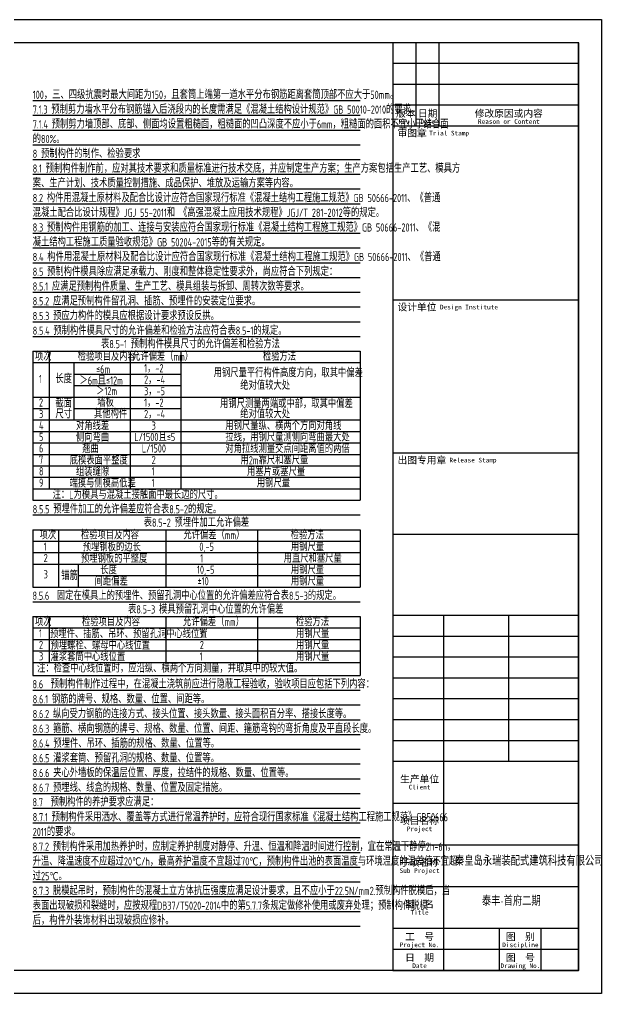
# Model space of a CAD drawing. Extents: x -85320 to 1679916, y -1321939 to 627.
# Drawn here: x 1072090 to 1107640, y -733420 to -673956 of the extents above; entities that cross this region are included whole.
import ezdxf
from ezdxf.enums import TextEntityAlignment as Align

# ---------------------------------------------------------------- set-up
doc = ezdxf.new("R2010")
doc.units = 0
doc.header["$LTSCALE"] = 1000
for name, color, linetype in [('BORDER', 7, 'Continuous'), ('TH', 7, 'Continuous'), ('中文', 7, 'Continuous'), ('总说明下划线', 8, 'Continuous'), ('打印线框', 7, 'Continuous'), ('拉模', 7, 'Continuous')]:
    doc.layers.add(name, color=color, linetype=linetype)
doc.styles.add('TSSD_Rein', font='Tssdeng.shx', dxfattribs={"width": 0.7, "bigfont": 'hztxt.shx'})
doc.styles.add('中西文等高字体', font='hztxt_e.shx', dxfattribs={"width": 0.7, "bigfont": 'hbhz.shx'})
doc.styles.add('设计院一', font='', dxfattribs={"width": 0.8})
doc.styles.get('设计院一').set_extended_font_data('SimSun')

# ---------------------------------------------------------------- blocks, each defined once
blk = doc.blocks.new('图框1')
at = {"color": 7}
for p, q in [((1433679, -783089), (1425679, -783089)), ((1425679, -783089), (1425679, -823089)), ((1426679, -786689), (1426679, -783089)), ((1427679, -786689), (1427679, -783089)), ((1433679, -783089), (1433679, -823089)), ((1433679, -823089), (1433679, -783089)), ((1433679, -783089), (1433679, -823089)), ((1433679, -823089), (1433679, -783089)), ((1433679, -783989), (1425679, -783989)), ((1433679, -784889), (1425679, -784889)), ((1433679, -785789), (1425679, -785789)), ((1433679, -786689), (1425679, -786689)), ((1433679, -794189), (1425679, -794189)), ((1433679, -800789), (1425679, -800789)), ((1433679, -804289), (1425679, -804289)), ((1433679, -807789), (1425679, -807789)), ((1427879, -814089), (1427879, -807789)), ((1430679, -814089), (1430679, -807789)), ((1433679, -808689), (1425679, -808689)), ((1433679, -809589), (1425679, -809589)), ((1433679, -810489), (1425679, -810489)), ((1433679, -811389), (1425679, -811389)), ((1433679, -812289), (1425679, -812289)), ((1433679, -813189), (1425679, -813189)), ((1433679, -814089), (1425679, -814089)), ((1427879, -823089), (1427879, -814089)), ((1433679, -814089), (1431691, -814089)), ((1433679, -815889), (1425679, -815889)), ((1433679, -817689), (1425679, -817689)), ((1433679, -819489), (1425679, -819489)), ((1433679, -821289), (1425679, -821289)), ((1430279, -823089), (1430279, -821289)), ((1432079, -823089), (1432079, -821289)), ((1433679, -822189), (1425679, -822189)), ((1425679, -823089), (1433679, -823089)), ((1425679, -823089), (1433679, -823089))]:
    blk.add_line(p, q, dxfattribs=at)
at = {"layer": 'BORDER', "const_width": 50}
blk.add_lwpolyline([(1377779, -823089), (1377779, -783089), (1433679, -783089), (1433679, -823089)], close=True, dxfattribs=at)
at = {"color": 7, "style": '设计院一'}
for s, height, p in [('版本', 300, (1426237, -786289)), ('日期', 300, (1427179, -786289)), ('修改原因或内容', 300, (1430679, -786289)), ('Rev.', 200, (1426237, -786589)), ('Date', 200, (1427179, -786589)), ('Reason or Content', 200, (1430679, -786589)), ('生产单位', 300, (1426829, -814989)), ('Client', 200, (1426829, -815289)), ('项目名称', 300, (1426829, -816789)), ('Project', 200, (1426829, -817089)), ('子项名称', 300, (1426829, -818589)), ('Sub Project', 200, (1426829, -818889)), ('图  名', 300, (1426829, -820389)), ('Title', 200, (1426829, -820689)), ('工  号', 300, (1426829, -821789)), ('图  别', 300, (1431179, -821789)), ('Project No.', 200, (1426829, -822089)), ('Discipline', 200, (1431179, -822089)), ('日  期', 300, (1426829, -822689)), ('Drawing No.', 200, (1431179, -822989)), ('图  号', 300, (1431179, -822689)), ('Date', 200, (1426829, -822989))]:
    blk.add_text(s, height=height, dxfattribs=at).set_placement(p, align=Align.CENTER)
for s, height, p in [('审图章', 300, (1425879, -786989)), ('Trial Stamp', 200, (1427243, -786989)), ('设计单位', 300, (1425879, -794489)), ('Design Institute', 200, (1427708, -794489)), ('出图专用章', 300, (1425879, -801089)), ('Release Stamp', 200, (1428118, -801089))]:
    blk.add_text(s, height=height, dxfattribs=at).set_placement(p, align=Align.MIDDLE_LEFT)
at = {"layer": 'TH', "color": 2, "style": '中西文等高字体', "width": 0.7}
for s, p in [('秦皇岛永瑞装配式建筑科技有限公司', (1428359, -818709)), ('泰丰·首府二期', (1429517, -820439))]:
    blk.add_text(s, height=440, dxfattribs=at).set_placement(p, align=Align.BOTTOM_LEFT)

msp = doc.modelspace()

# ---------------------------------------------------------------- linework, layer by layer
at = {"layer": '总说明下划线', "color": 9}
for p, q in [((1072899.495, -678904.339), (1092899.495, -678904.339)), ((1072899.495, -679804.339), (1092899.495, -679804.339)), ((1072899.495, -680704.339), (1092899.495, -680704.339)), ((1072899.495, -681604.339), (1092899.495, -681604.339)), ((1072899.495, -682504.339), (1092899.495, -682504.339)), ((1072899.495, -683404.339), (1092899.495, -683404.339)), ((1072899.495, -684304.339), (1092899.495, -684304.339)), ((1072899.495, -685204.339), (1092899.495, -685204.339)), ((1072899.495, -686104.339), (1092899.495, -686104.339)), ((1072899.495, -686104.339), (1092899.495, -686104.339)), ((1072899.495, -686104.339), (1092899.495, -686104.339)), ((1072899.495, -687004.339), (1092899.495, -687004.339)), ((1072899.495, -687904.339), (1092899.495, -687904.339)), ((1072899.495, -688804.339), (1092899.495, -688804.339)), ((1072899.495, -689704.339), (1092899.495, -689704.339)), ((1072899.495, -690604.339), (1092899.495, -690604.339)), ((1072899.495, -691504.339), (1092899.495, -691504.339)), ((1072899.495, -692404.339), (1092899.495, -692404.339)), ((1072899.495, -693304.339), (1092899.495, -693304.339)), ((1072899.495, -694204.339), (1092899.495, -694204.339)), ((1072899.495, -694204.339), (1092899.495, -694204.339)), ((1072899.495, -694204.339), (1072899.495, -703304.339)), ((1073899.495, -694204.339), (1073899.495, -702604.339)), ((1078853.365, -694204.339), (1078853.365, -702604.339)), ((1081953.365, -694204.339), (1081953.365, -702604.339)), ((1092899.495, -694204.339), (1092899.495, -703304.339)), ((1072899.495, -694904.339), (1092899.495, -694904.339)), ((1075402.012, -694904.339), (1075402.012, -698404.339)), ((1075402.012, -695604.339), (1081953.365, -695604.339)), ((1075402.012, -696304.339), (1081953.365, -696304.339)), ((1072899.495, -697004.339), (1092899.495, -697004.339)), ((1072899.495, -697704.339), (1073899.495, -697704.339)), ((1075402.012, -697704.339), (1081953.365, -697704.339)), ((1072899.495, -698404.339), (1092899.495, -698404.339)), ((1072899.495, -699104.339), (1092899.495, -699104.339)), ((1072899.495, -699804.339), (1092899.495, -699804.339)), ((1072899.495, -700504.339), (1092899.495, -700504.339)), ((1072899.495, -701204.339), (1092899.495, -701204.339)), ((1072899.495, -701904.339), (1092899.495, -701904.339)), ((1072899.495, -702604.339), (1092899.495, -702604.339)), ((1072899.495, -703304.339), (1092899.495, -703304.339)), ((1072899.495, -704204.339), (1092899.495, -704204.339)), ((1072899.495, -705104.339), (1092899.495, -705104.339)), ((1072899.495, -705104.339), (1092899.495, -705104.339)), ((1072899.495, -705104.339), (1072899.495, -708604.339)), ((1074481.669, -705104.339), (1074481.669, -708604.339)), ((1081031.366, -705104.339), (1081031.366, -708604.339)), ((1086630.15, -705104.339), (1086630.15, -708604.339)), ((1092899.495, -705104.339), (1092899.495, -708604.339)), ((1072899.495, -705804.339), (1092899.495, -705804.339)), ((1072899.495, -705804.339), (1092899.495, -705804.339)), ((1072899.495, -706504.339), (1092899.495, -706504.339)), ((1072899.495, -707204.339), (1092899.495, -707204.339)), ((1075684.079, -707204.339), (1075684.079, -708604.339)), ((1075684.079, -707904.339), (1092899.495, -707904.339)), ((1072899.495, -708604.339), (1092899.495, -708604.339)), ((1072899.495, -708604.339), (1092899.495, -708604.339)), ((1072899.495, -708604.339), (1092899.495, -708604.339)), ((1072899.495, -709504.339), (1092899.495, -709504.339)), ((1072899.495, -710404.339), (1092899.495, -710404.339)), ((1072899.495, -710404.339), (1092899.495, -710404.339)), ((1072899.495, -710404.339), (1072899.495, -714004.339)), ((1072899.495, -710404.339), (1092899.495, -710404.339)), ((1072899.495, -710404.339), (1092899.495, -710404.339)), ((1073899.495, -710404.339), (1073899.495, -713204.339)), ((1081031.366, -710404.339), (1081031.366, -713204.339)), ((1086630.15, -710404.339), (1086630.15, -713204.339)), ((1092899.495, -710404.339), (1092899.495, -714004.339)), ((1072899.495, -711104.339), (1092899.495, -711104.339)), ((1072899.495, -711104.339), (1092899.495, -711104.339)), ((1072899.495, -711804.339), (1092899.495, -711804.339)), ((1072899.495, -712504.339), (1092899.495, -712504.339)), ((1072899.495, -713204.339), (1092899.495, -713204.339)), ((1072899.495, -714004.339), (1092899.495, -714004.339)), ((1072899.495, -714004.339), (1092899.495, -714004.339)), ((1072899.495, -714904.339), (1092899.495, -714904.339)), ((1072899.495, -714904.339), (1092899.495, -714904.339)), ((1072899.495, -715804.339), (1092899.495, -715804.339)), ((1072899.495, -716704.339), (1092899.495, -716704.339)), ((1072899.495, -717604.339), (1092899.495, -717604.339)), ((1072899.495, -718504.339), (1092899.495, -718504.339)), ((1072899.495, -719404.339), (1092899.495, -719404.339)), ((1072899.495, -720304.339), (1092899.495, -720304.339)), ((1072899.495, -721204.339), (1092899.495, -721204.339)), ((1072899.495, -722104.339), (1092899.495, -722104.339)), ((1072899.495, -723004.339), (1092899.495, -723004.339)), ((1072899.495, -723904.339), (1092899.495, -723904.339)), ((1072899.495, -724804.339), (1092899.495, -724804.339)), ((1072899.495, -725704.339), (1092899.495, -725704.339)), ((1072899.495, -726604.339), (1092899.495, -726604.339)), ((1072899.495, -727504.339), (1092899.495, -727504.339)), ((1072899.495, -728404.339), (1092899.495, -728404.339)), ((1072899.495, -729304.339), (1092899.495, -729304.339))]:
    msp.add_line(p, q, dxfattribs=at)
at = {"layer": '打印线框', "color": 1}
msp.add_lwpolyline([(1023539.778, -733420.217), (1023539.778, -673955.571), (1107639.778, -673955.571), (1107639.778, -733420.217)], close=True, dxfattribs=at)

# ---------------------------------------------------------------- block references
at = {"layer": '拉模', "color": 3, "xscale": 1.415824915824916, "yscale": 1.415824915824916, "zscale": 1.415824915824916}
msp.add_blockref('图框1', (-923614.424, 433345.089), dxfattribs=at)

# ---------------------------------------------------------------- texts
at = {"layer": '中文', "color": 4, "linetype": 'Continuous', "style": 'TSSD_Rein', "width": 0.75}
for s, p in [('100，三、四级抗震时最大间距为150，且套筒上端第一道水平分布钢筋距离套筒顶部不应大于50mm。', (1072899.502, -678804.339)), ('7.1.3 预制剪力墙水平分布钢筋锚入后浇段内的长度需满足《混凝土结构设计规范》GB 50010-2010的要求。', (1072899.502, -679704.339)), ('7.1.4 预制剪力墙顶部、底部、侧面均设置粗糙面，粗糙面的凹凸深度不应小于6mm，粗糙面的面积不宜小于结合面', (1072899.502, -680604.339)), ('的80%%%。', (1072899.502, -681504.339)), ('8 预制构件的制作、检验要求', (1072899.496, -682404.339)), ('8.1 预制构件制作前，应对其技术要求和质量标准进行技术交底，并应制定生产方案；生产方案包括生产工艺、模具方', (1072899.502, -683304.339)), ('案、生产计划、技术质量控制措施、成品保护、堆放及运输方案等内容。', (1072899.502, -684204.339)), ('8.2 构件用混凝土原材料及配合比设计应符合国家现行标准《混凝土结构工程施工规范》GB 50666-2011、《普通', (1072899.502, -685104.339)), ('混凝土配合比设计规程》JGJ 55-2011和 《高强混凝土应用技术规程》JGJ/T 281-2012等的规定。', (1072899.502, -686004.339)), ('8.3 预制构件用钢筋的加工、连接与安装应符合国家现行标准《混凝土结构工程施工规范》GB 50666-2011、《混', (1072899.502, -686904.339)), ('凝土结构工程施工质量验收规范》GB 50204-2015等的有关规定。', (1072899.502, -687804.339)), ('8.4 构件用混凝土原材料及配合比设计应符合国家现行标准《混凝土结构工程施工规范》GB 50666-2011、《普通', (1072899.502, -688704.339)), ('8.5 预制构件模具除应满足承载力、刚度和整体稳定性要求外，尚应符合下列规定：', (1072899.502, -689604.339)), ('8.5.1 应满足预制构件质量、生产工艺、模具组装与拆卸、周转次数等要求。', (1072899.502, -690504.339)), ('8.5.2 应满足预制构件留孔洞、插筋、预埋件的安装定位要求。', (1072899.502, -691404.339)), ('8.5.3 预应力构件的模具应根据设计要求预设反拱。', (1072899.502, -692304.339)), ('8.5.4 预制构件模具尺寸的允许偏差和检验方法应符合表8.5-1的规定。', (1072899.502, -693204.339)), ('表8.5-1 预制构件模具尺寸的允许偏差和检验方法', (1077071.478, -694022.897)), ('项次', (1073037.503, -694785.268)), ('检验项目及内容', (1075647.613, -694785.268)), ('允许偏差（mm）', (1078967.696, -694785.268)), ('检验方法', (1086957.056, -694785.268)), ('≤6m', (1076771.521, -695556.301)), ('1，-2', (1079700.41, -695495.064)), ('1', (1073283.238, -696153.367)), ('长度', (1074284.007, -696153.367)), ('＞6m且≤12m', (1075756.744, -696247.191)), ('2，-4', (1079700.41, -696195.064)), ('用钢尺量平行构件高度方向，取其中偏差', (1083952.269, -695786.49)), ('绝对值较大处', (1085577.164, -696551.266)), ('＞12m', (1076771.521, -696890.715)), ('3，-5', (1079700.41, -696895.064)), ('2', (1073283.238, -697586.051)), ('截面', (1074284.007, -697642.229)), ('墙板', (1076846.962, -697590.715)), ('1，-2', (1079700.41, -697595.064)), ('用钢尺测量两端或中部，取其中偏差', (1084342.811, -697668.942)), ('3', (1073283.238, -698286.051)), ('尺寸', (1074284.007, -698302.04)), ('其他构件', (1076642.203, -698290.715)), ('2，-4', (1079700.41, -698295.064)), ('绝对值较大处', (1085577.164, -698295.148)), ('4', (1073283.238, -698986.051)), ('对角线差', (1075542.222, -699017.388)), ('3', (1080160.909, -698995.064)), ('用钢尺量纵、横两个方向对角线', (1084666.099, -699011.602)), ('5', (1073283.238, -699686.051)), ('侧向弯曲', (1075542.222, -699717.388)), ('L/1500且≤5', (1079107.347, -699695.064)), ('拉线，用钢尺量测侧向弯曲最大处', (1084666.099, -699711.602)), ('6', (1073283.238, -700386.051)), ('翘曲', (1075926.321, -700417.388)), ('L/1500', (1079565.522, -700395.064)), ('对角拉线测量交点间距离值的两倍', (1084666.099, -700411.602)), ('7', (1073283.238, -701086.051)), ('底模表面平整度', (1075161.623, -701117.388)), ('2', (1080160.909, -701095.064)), ('用2m靠尺和塞尺量', (1085593.117, -701111.602)), ('8', (1073283.238, -701786.051)), ('组装缝隙', (1075542.222, -701817.388)), ('1', (1080160.909, -701795.064)), ('用塞片或塞尺量', (1085990.524, -701811.602)), ('9', (1073283.238, -702486.051)), ('端摸与侧模高低差', (1075147.545, -702517.388)), ('1', (1080160.909, -702495.064)), ('用钢尺量', (1086588.527, -702511.602)), ('注：L为模具与混凝土接触面中最长边的尺寸。', (1074115.807, -703217.388)), ('8.5.5 预埋件加工的允许偏差应符合表8.5-2的规定。', (1072899.502, -704104.339)), ('表8.5-2 预埋件加工允许偏差', (1079677.244, -704922.897)), ('项次', (1073320.84, -705685.268)), ('检验项目及内容', (1075844.26, -705685.268)), ('允许偏差（mm）', (1082102.002, -705685.268)), ('检验方法', (1088655.441, -705685.268)), ('1', (1073566.575, -706386.051)), ('预埋钢板的边长', (1075959.55, -706417.388)), ('0,-5', (1083078.504, -706395.064)), ('用钢尺量', (1088667.036, -706405.048)), ('2', (1073566.575, -707086.051)), ('预埋钢板的平整度', (1075848.887, -707117.388)), ('1', (1083129.251, -707095.064)), ('用直尺和塞尺量', (1088228.41, -707105.048)), ('3', (1073566.575, -708078.724)), ('锚筋', (1074639.938, -708163.431)), ('长度', (1077029.905, -707817.388)), ('10,-5', (1082930.729, -707795.064)), ('用钢尺量', (1088667.036, -707805.048)), ('间距偏差', (1076676.208, -708517.388)), ('±10', (1082968.329, -708495.064)), ('用钢尺量', (1088667.036, -708505.048)), ('8.5.6  固定在模具上的预埋件、预留孔洞中心位置的允许偏差应符合表8.5-3的规定。', (1072889.505, -709385.887)), ('表8.5-3 模具预留孔洞中心位置的允许偏差', (1078722.29, -710222.897)), ('项次', (1073037.503, -710985.268)), ('检验项目及内容', (1075906.026, -710985.268)), ('允许偏差（mm）', (1082077.676, -710985.268)), ('检验方法', (1088972.904, -710985.268)), ('1', (1073283.238, -711686.051)), ('预埋件、插筋、吊环、预留孔洞中心线位置', (1073959.271, -711717.388)), ('3', (1083054.178, -711695.064)), ('用钢尺量', (1088984.499, -711705.048)), ('2', (1073283.238, -712386.051)), ('预埋螺栓、螺母中心线位置', (1073988.993, -712417.388)), ('2', (1083104.925, -712395.064)), ('用钢尺量', (1088984.499, -712405.048)), ('3', (1073283.238, -713086.051)), ('灌浆套筒中心线位置', (1073988.993, -713117.388)), ('1', (1083093.045, -713095.064)), ('用钢尺量', (1088984.499, -713105.048)), ('注：检查中心线位置时，应沿纵、横两个方向测量，并取其中的较大值。', (1073166.781, -713817.388)), ('8.6  预制构件制作过程中，在混凝土浇筑前应进行隐蔽工程验收，验收项目应包括下列内容：', (1072889.505, -714785.887)), ('8.6.1 钢筋的牌号、规格、数量、位置、间距等。', (1072899.502, -715704.339)), ('8.6.2 纵向受力钢筋的连接方式、接头位置、接头数量、接头面积百分率、搭接长度等。', (1072899.502, -716604.339)), ('8.6.3 箍筋、横向钢筋的牌号、规格、数量、位置、间距、箍筋弯钩的弯折角度及平直段长度。', (1072899.502, -717504.339)), ('8.6.4 预埋件、吊环、插筋的规格、数量、位置等。', (1072899.502, -718404.339)), ('8.6.5 灌浆套筒、预留孔洞的规格、数量、位置等。', (1072899.502, -719304.339)), ('8.6.6 夹心外墙板的保温层位置、厚度，拉结件的规格、数量、位置等。', (1072899.502, -720204.339)), ('8.6.7 预埋线、线盒的规格、数量、位置及固定措施。', (1072899.502, -721104.339)), ('8.7  预制构件的养护要求应满足：', (1072889.505, -721985.887)), ('8.7.1 预制构件采用洒水、覆盖等方式进行常温养护时，应符合现行国家标准《混凝土结构工程施工规范》GB50666', (1072899.502, -722904.339)), ('2011的要求。', (1072899.502, -723804.339)), ('8.7.2 预制构件采用加热养护时，应制定养护制度对静停、升温、恒温和降温时间进行控制，宜在常温下静停2h-6h，', (1072899.502, -724704.339)), ('升温、降温速度不应超过20℃/h，最高养护温度不宜超过70℃，预制构件出池的表面温度与环境温度的温差值不宜超', (1072899.502, -725604.339)), ('过25℃。', (1072899.501, -726504.339)), ('8.7.3 脱模起吊时，预制构件的混凝土立方体抗压强度应满足设计要求，且不应小于22.5N/mm2.预制构件脱模后，当', (1072899.502, -727404.339)), ('表面出现破损和裂缝时，应按规程DB37/T5020-2014中的第5.7.7条规定做修补使用或废弃处理；预制构件脱模', (1072899.502, -728304.339)), ('后，构件外装饰材料出现破损应修补。', (1072899.502, -729204.339))]:
    msp.add_text(s, height=500, dxfattribs=at).set_placement(p)

doc.saveas('drawing.dxf')
